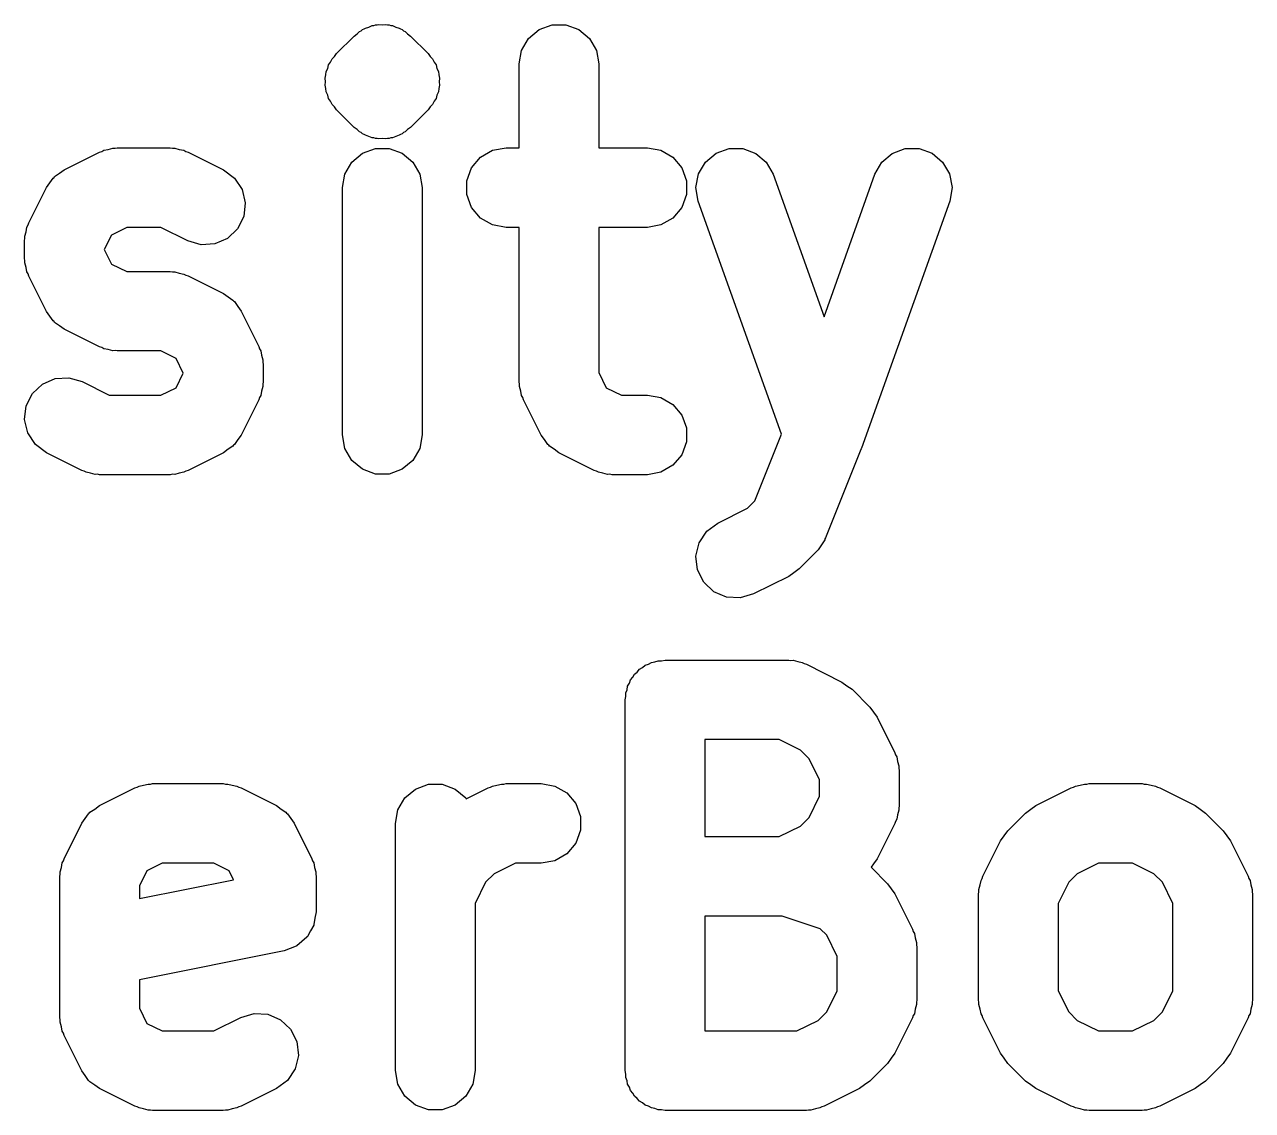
# Model space of a CAD drawing. Extents: x 25 to 346, y -457 to -16.
# Drawn here: x 87.44 to 93.32, y -431.02 to -425.81 of the extents above; entities that cross this region are included whole.
import ezdxf

# ---------------------------------------------------------------- set-up
doc = ezdxf.new("R2010")
doc.units = 0
doc.header["$MEASUREMENT"] = 0
doc.layers.add('BLACK', color=7, linetype='CONTINUOUS')

msp = doc.modelspace()

# ---------------------------------------------------------------- linework, layer by layer
at = {"layer": 'Black'}
for p, q in [((89.0329, -425.856), (89.0447, -425.844)), ((89.0447, -425.844), (89.0523, -425.841)), ((89.0523, -425.841), (89.0588, -425.835)), ((89.0588, -425.835), (89.0666, -425.832)), ((89.0666, -425.832), (89.0735, -425.828)), ((89.0735, -425.828), (89.0896, -425.823)), ((89.0896, -425.823), (89.1047, -425.816)), ((89.1047, -425.816), (89.113, -425.816)), ((89.113, -425.816), (89.1209, -425.813)), ((89.1209, -425.813), (89.1293, -425.813)), ((89.1293, -425.813), (89.1374, -425.811)), ((89.1374, -425.811), (89.154, -425.812)), ((89.154, -425.812), (89.1706, -425.811)), ((89.1706, -425.811), (89.1787, -425.813)), ((89.1787, -425.813), (89.1871, -425.813)), ((89.1871, -425.813), (89.195, -425.816)), ((89.195, -425.816), (89.2033, -425.816)), ((89.2033, -425.816), (89.2184, -425.823)), ((89.2184, -425.823), (89.2345, -425.828)), ((89.2345, -425.828), (89.2414, -425.832)), ((89.2414, -425.832), (89.2493, -425.835)), ((89.2493, -425.835), (89.2557, -425.841)), ((89.2557, -425.841), (89.2633, -425.844)), ((89.2633, -425.844), (89.2751, -425.856)), ((89.8547, -425.878), (89.9054, -425.835)), ((89.9054, -425.835), (89.9676, -425.813)), ((89.9676, -425.813), (90.0337, -425.813)), ((90.0337, -425.813), (90.0959, -425.835)), ((90.0959, -425.835), (90.1466, -425.878)), ((88.9346, -425.95), (89.0193, -425.866)), ((89.0193, -425.866), (89.0329, -425.856)), ((89.2751, -425.856), (89.2887, -425.866)), ((89.2887, -425.866), (89.3734, -425.95)), ((89.8217, -425.935), (89.8547, -425.878)), ((90.1466, -425.878), (90.1797, -425.935)), ((88.9133, -425.976), (88.9251, -425.964)), ((88.9251, -425.964), (88.9346, -425.95)), ((89.3734, -425.95), (89.3829, -425.964)), ((89.3829, -425.964), (89.3947, -425.976)), ((89.8102, -426), (89.8217, -425.935)), ((90.1797, -425.935), (90.1912, -426)), ((88.8853, -426.036), (88.8924, -426.021)), ((88.8924, -426.021), (88.8967, -426.004)), ((88.8967, -426.004), (88.9062, -425.991)), ((88.9062, -425.991), (88.9133, -425.976)), ((89.3947, -425.976), (89.4018, -425.991)), ((89.4018, -425.991), (89.4113, -426.004)), ((89.4113, -426.004), (89.4156, -426.021)), ((89.4156, -426.021), (89.4227, -426.036)), ((89.8102, -426.402), (89.8102, -426)), ((90.1912, -426), (90.1912, -426.402)), ((88.8796, -426.068), (88.8839, -426.052)), ((88.881, -426.085), (88.8796, -426.068)), ((88.8839, -426.052), (88.8853, -426.036)), ((89.4227, -426.036), (89.4241, -426.052)), ((89.4241, -426.052), (89.4284, -426.068)), ((89.4284, -426.068), (89.427, -426.085)), ((88.8796, -426.102), (88.881, -426.085)), ((88.8839, -426.118), (88.8796, -426.102)), ((88.8853, -426.134), (88.8839, -426.118)), ((88.8924, -426.149), (88.8853, -426.134)), ((89.4227, -426.134), (89.4156, -426.149)), ((89.4241, -426.118), (89.4227, -426.134)), ((89.4284, -426.102), (89.4241, -426.118)), ((89.427, -426.085), (89.4284, -426.102)), ((88.8967, -426.166), (88.8924, -426.149)), ((88.9062, -426.179), (88.8967, -426.166)), ((88.9133, -426.194), (88.9062, -426.179)), ((88.9251, -426.206), (88.9133, -426.194)), ((89.3947, -426.194), (89.3829, -426.206)), ((89.4018, -426.179), (89.3947, -426.194)), ((89.4113, -426.166), (89.4018, -426.179)), ((89.4156, -426.149), (89.4113, -426.166)), ((88.9346, -426.22), (88.9251, -426.206)), ((89.0193, -426.304), (88.9346, -426.22)), ((89.3734, -426.22), (89.2887, -426.304)), ((89.3829, -426.206), (89.3734, -426.22)), ((89.0329, -426.314), (89.0193, -426.304)), ((89.0447, -426.326), (89.0329, -426.314)), ((89.2751, -426.314), (89.2633, -426.326)), ((89.2887, -426.304), (89.2751, -426.314)), ((89.0523, -426.329), (89.0447, -426.326)), ((89.0588, -426.335), (89.0523, -426.329)), ((89.0666, -426.338), (89.0588, -426.335)), ((89.0735, -426.342), (89.0666, -426.338)), ((89.0896, -426.347), (89.0735, -426.342)), ((89.1047, -426.354), (89.0896, -426.347)), ((89.113, -426.354), (89.1047, -426.354)), ((89.1209, -426.357), (89.113, -426.354)), ((89.1293, -426.357), (89.1209, -426.357)), ((89.1374, -426.359), (89.1293, -426.357)), ((89.154, -426.358), (89.1374, -426.359)), ((89.1706, -426.359), (89.154, -426.358)), ((89.1787, -426.357), (89.1706, -426.359)), ((89.1871, -426.357), (89.1787, -426.357)), ((89.195, -426.354), (89.1871, -426.357)), ((89.2033, -426.354), (89.195, -426.354)), ((89.2184, -426.347), (89.2033, -426.354)), ((89.2345, -426.342), (89.2184, -426.347)), ((89.2414, -426.338), (89.2345, -426.342)), ((89.2493, -426.335), (89.2414, -426.338)), ((89.2557, -426.329), (89.2493, -426.335)), ((89.2633, -426.326), (89.2557, -426.329)), ((87.6295, -426.507), (87.7988, -426.423)), ((87.7988, -426.423), (87.8093, -426.419)), ((87.8093, -426.419), (87.8188, -426.414)), ((87.8188, -426.414), (87.8408, -426.41)), ((87.8408, -426.41), (87.8622, -426.404)), ((87.8622, -426.404), (87.8732, -426.404)), ((87.8732, -426.404), (87.884, -426.402)), ((87.884, -426.402), (88.138, -426.402)), ((88.138, -426.402), (88.1488, -426.404)), ((88.1488, -426.404), (88.1598, -426.404)), ((88.1598, -426.404), (88.1812, -426.41)), ((88.1812, -426.41), (88.2032, -426.414)), ((88.2032, -426.414), (88.2127, -426.419)), ((88.2127, -426.419), (88.2232, -426.423)), ((88.2232, -426.423), (88.3925, -426.507)), ((89.0081, -426.471), (89.0588, -426.428)), ((89.0588, -426.428), (89.1209, -426.405)), ((89.1209, -426.405), (89.1871, -426.405)), ((89.1871, -426.405), (89.2493, -426.428)), ((89.2493, -426.428), (89.2999, -426.471)), ((89.6242, -426.447), (89.6815, -426.414)), ((89.6815, -426.414), (89.7467, -426.402)), ((89.7467, -426.402), (89.8102, -426.402)), ((90.1912, -426.402), (90.424, -426.402)), ((90.424, -426.402), (90.4892, -426.414)), ((90.4892, -426.414), (90.5465, -426.447)), ((90.7021, -426.47), (90.7531, -426.427)), ((90.7531, -426.427), (90.8154, -426.405)), ((90.8154, -426.405), (90.8815, -426.406)), ((90.8815, -426.406), (90.9436, -426.429)), ((90.9436, -426.429), (90.994, -426.471)), ((91.5473, -426.471), (91.5978, -426.429)), ((91.5978, -426.429), (91.6598, -426.406)), ((91.6598, -426.406), (91.7259, -426.405)), ((91.7259, -426.405), (91.7883, -426.427)), ((91.7883, -426.427), (91.8392, -426.47)), ((88.975, -426.528), (89.0081, -426.471)), ((89.2999, -426.471), (89.333, -426.528)), ((89.5817, -426.498), (89.6242, -426.447)), ((90.5465, -426.447), (90.589, -426.498)), ((90.6687, -426.527), (90.7021, -426.47)), ((90.994, -426.471), (91.0267, -426.529)), ((91.5146, -426.529), (91.5473, -426.471)), ((91.8392, -426.47), (91.8726, -426.527)), ((87.5609, -426.57), (87.5763, -426.547)), ((87.5763, -426.547), (87.5806, -426.544)), ((87.5806, -426.544), (87.5837, -426.539)), ((87.5837, -426.539), (87.607, -426.524)), ((87.607, -426.524), (87.6295, -426.507)), ((88.3925, -426.507), (88.4457, -426.547)), ((88.4457, -426.547), (88.4821, -426.602)), ((88.9635, -426.593), (88.975, -426.528)), ((89.333, -426.528), (89.3445, -426.593)), ((89.5591, -426.56), (89.5817, -426.498)), ((90.589, -426.498), (90.6116, -426.56)), ((90.6568, -426.592), (90.6687, -426.527)), ((91.0267, -426.529), (91.2707, -427.212)), ((91.2707, -427.212), (91.5146, -426.529)), ((91.8726, -426.527), (91.8845, -426.592)), ((87.4596, -426.762), (87.5443, -426.592)), ((87.5443, -426.592), (87.5609, -426.57)), ((88.4821, -426.602), (88.4975, -426.666)), ((88.9635, -427.778), (88.9635, -426.593)), ((89.3445, -426.593), (89.3445, -427.778)), ((89.5591, -426.626), (89.5591, -426.56)), ((90.6116, -426.56), (90.6116, -426.626)), ((90.6679, -426.657), (90.6568, -426.592)), ((91.8845, -426.592), (91.8734, -426.657)), ((88.4975, -426.666), (88.4899, -426.732)), ((89.5817, -426.688), (89.5591, -426.626)), ((90.6116, -426.626), (90.589, -426.688)), ((91.067, -427.775), (90.6679, -426.657)), ((91.8734, -426.657), (91.4501, -427.842)), ((89.6242, -426.739), (89.5817, -426.688)), ((90.589, -426.688), (90.5465, -426.739)), ((87.4471, -426.804), (87.451, -426.782)), ((87.451, -426.782), (87.4565, -426.772)), ((87.4565, -426.772), (87.4596, -426.762)), ((87.929, -426.784), (87.8567, -426.82)), ((88.093, -426.784), (87.929, -426.784)), ((88.2221, -426.848), (88.093, -426.784)), ((88.4899, -426.732), (88.4603, -426.791)), ((89.6815, -426.772), (89.6242, -426.739)), ((89.7467, -426.784), (89.6815, -426.772)), ((89.8102, -426.784), (89.7467, -426.784)), ((89.8102, -427.524), (89.8102, -426.784)), ((90.424, -426.784), (90.1912, -426.784)), ((90.1912, -426.784), (90.1912, -427.479)), ((90.4892, -426.772), (90.424, -426.784)), ((90.5465, -426.739), (90.4892, -426.772)), ((87.4395, -426.847), (87.4414, -426.836)), ((87.4395, -426.932), (87.4395, -426.847)), ((87.4408, -426.825), (87.4471, -426.804)), ((87.4414, -426.836), (87.4408, -426.825)), ((87.8567, -426.82), (87.8218, -426.889)), ((88.4123, -426.837), (88.3516, -426.863)), ((88.4603, -426.791), (88.4123, -426.837)), ((87.8218, -426.889), (87.8567, -426.959)), ((88.2856, -426.867), (88.2221, -426.848)), ((88.3516, -426.863), (88.2856, -426.867)), ((87.4414, -426.942), (87.4395, -426.932)), ((87.4408, -426.953), (87.4414, -426.942)), ((87.4471, -426.975), (87.4408, -426.953)), ((87.8567, -426.959), (87.929, -426.995)), ((87.451, -426.997), (87.4471, -426.975)), ((87.4565, -427.006), (87.451, -426.997)), ((87.4596, -427.017), (87.4565, -427.006)), ((87.5443, -427.186), (87.4596, -427.017)), ((87.929, -426.995), (88.138, -426.995)), ((88.138, -426.995), (88.1488, -426.997)), ((88.1488, -426.997), (88.1598, -426.996)), ((88.1598, -426.996), (88.1812, -427.003)), ((88.1812, -427.003), (88.2032, -427.007)), ((88.2032, -427.007), (88.2127, -427.012)), ((88.2127, -427.012), (88.2232, -427.015)), ((88.2232, -427.015), (88.3925, -427.1)), ((88.3925, -427.1), (88.415, -427.117)), ((88.415, -427.117), (88.4383, -427.132)), ((88.4383, -427.132), (88.4414, -427.136)), ((88.4414, -427.136), (88.4457, -427.139)), ((88.4457, -427.139), (88.4611, -427.163)), ((87.5609, -427.209), (87.5443, -427.186)), ((88.4611, -427.163), (88.4777, -427.185)), ((88.4777, -427.185), (88.5624, -427.354)), ((87.5763, -427.232), (87.5609, -427.209)), ((87.5806, -427.235), (87.5763, -427.232)), ((87.5837, -427.239), (87.5806, -427.235)), ((87.607, -427.255), (87.5837, -427.239)), ((87.6295, -427.271), (87.607, -427.255)), ((87.7988, -427.356), (87.6295, -427.271)), ((87.8093, -427.359), (87.7988, -427.356)), ((87.8188, -427.365), (87.8093, -427.359)), ((87.8408, -427.369), (87.8188, -427.365)), ((87.8622, -427.375), (87.8408, -427.369)), ((87.8732, -427.374), (87.8622, -427.375)), ((87.884, -427.376), (87.8732, -427.374)), ((88.093, -427.376), (87.884, -427.376)), ((88.1653, -427.412), (88.093, -427.376)), ((88.5624, -427.354), (88.5655, -427.365)), ((88.5655, -427.365), (88.571, -427.375)), ((88.571, -427.375), (88.5749, -427.396)), ((88.2002, -427.482), (88.1653, -427.412)), ((88.5749, -427.396), (88.5813, -427.418)), ((88.5813, -427.418), (88.5806, -427.429)), ((88.5806, -427.429), (88.5825, -427.44)), ((88.1653, -427.552), (88.2002, -427.482)), ((88.5825, -427.44), (88.5825, -427.524)), ((90.1912, -427.479), (90.2273, -427.552)), ((87.477, -427.58), (87.525, -427.535)), ((87.525, -427.535), (87.5857, -427.508)), ((87.5857, -427.508), (87.6518, -427.504)), ((87.6518, -427.504), (87.7152, -427.523)), ((87.7152, -427.523), (87.8443, -427.588)), ((88.093, -427.588), (88.1653, -427.552)), ((88.5813, -427.546), (88.5749, -427.568)), ((88.5825, -427.524), (88.5806, -427.535)), ((88.5806, -427.535), (88.5813, -427.546)), ((89.8121, -427.535), (89.8102, -427.524)), ((89.8114, -427.546), (89.8121, -427.535)), ((89.8178, -427.568), (89.8114, -427.546)), ((90.2273, -427.552), (90.2996, -427.588)), ((87.4474, -427.639), (87.477, -427.58)), ((87.8443, -427.588), (88.093, -427.588)), ((88.5624, -427.61), (88.4777, -427.779)), ((88.5655, -427.599), (88.5624, -427.61)), ((88.571, -427.589), (88.5655, -427.599)), ((88.5749, -427.568), (88.571, -427.589)), ((89.8217, -427.589), (89.8178, -427.568)), ((89.8271, -427.599), (89.8217, -427.589)), ((89.8303, -427.61), (89.8271, -427.599)), ((89.9149, -427.779), (89.8303, -427.61)), ((90.2996, -427.588), (90.424, -427.588)), ((90.424, -427.588), (90.4892, -427.599)), ((90.4892, -427.599), (90.5465, -427.632)), ((87.4398, -427.705), (87.4474, -427.639)), ((90.5465, -427.632), (90.589, -427.683)), ((87.4552, -427.769), (87.4398, -427.705)), ((90.589, -427.683), (90.6116, -427.745)), ((87.4917, -427.825), (87.4552, -427.769)), ((88.4777, -427.779), (88.4611, -427.801)), ((88.975, -427.843), (88.9635, -427.778)), ((89.3445, -427.778), (89.333, -427.843)), ((89.9316, -427.801), (89.9149, -427.779)), ((90.6116, -427.745), (90.6116, -427.811)), ((90.939, -428.095), (91.067, -427.775)), ((87.5448, -427.864), (87.4917, -427.825)), ((88.415, -427.847), (88.3925, -427.864)), ((88.4383, -427.832), (88.415, -427.847)), ((88.4414, -427.828), (88.4383, -427.832)), ((88.4457, -427.825), (88.4414, -427.828)), ((88.4611, -427.801), (88.4457, -427.825)), ((89.0081, -427.901), (88.975, -427.843)), ((89.333, -427.843), (89.2999, -427.901)), ((89.947, -427.825), (89.9316, -427.801)), ((89.9512, -427.828), (89.947, -427.825)), ((89.9544, -427.832), (89.9512, -427.828)), ((89.9777, -427.847), (89.9544, -427.832)), ((90.0001, -427.864), (89.9777, -427.847)), ((90.6116, -427.811), (90.589, -427.874)), ((91.448, -427.847), (91.4475, -427.849)), ((91.4493, -427.845), (91.448, -427.847)), ((91.4495, -427.843), (91.4493, -427.845)), ((91.4501, -427.842), (91.4495, -427.843)), ((87.7141, -427.949), (87.5448, -427.864)), ((88.3925, -427.864), (88.2232, -427.949)), ((89.0588, -427.943), (89.0081, -427.901)), ((89.2999, -427.901), (89.2493, -427.943)), ((90.1695, -427.949), (90.0001, -427.864)), ((90.589, -427.874), (90.5465, -427.924)), ((91.4475, -427.849), (91.2782, -428.272)), ((87.7247, -427.952), (87.7141, -427.949)), ((87.7342, -427.957), (87.7247, -427.952)), ((87.7562, -427.961), (87.7342, -427.957)), ((87.7776, -427.968), (87.7562, -427.961)), ((88.1812, -427.961), (88.1598, -427.968)), ((88.2032, -427.957), (88.1812, -427.961)), ((88.2127, -427.952), (88.2032, -427.957)), ((88.2232, -427.949), (88.2127, -427.952)), ((89.1209, -427.966), (89.0588, -427.943)), ((89.2493, -427.943), (89.1871, -427.966)), ((90.18, -427.952), (90.1695, -427.949)), ((90.1895, -427.957), (90.18, -427.952)), ((90.2115, -427.961), (90.1895, -427.957)), ((90.2329, -427.968), (90.2115, -427.961)), ((90.4892, -427.957), (90.424, -427.969)), ((90.5465, -427.924), (90.4892, -427.957)), ((87.7885, -427.967), (87.7776, -427.968)), ((87.7993, -427.969), (87.7885, -427.967)), ((88.138, -427.969), (87.7993, -427.969)), ((88.1488, -427.967), (88.138, -427.969)), ((88.1598, -427.968), (88.1488, -427.967)), ((89.1871, -427.966), (89.1209, -427.966)), ((90.2439, -427.967), (90.2329, -427.968)), ((90.2547, -427.969), (90.2439, -427.967)), ((90.424, -427.969), (90.2547, -427.969)), ((90.7621, -428.201), (90.9038, -428.13)), ((90.9038, -428.13), (90.939, -428.095)), ((90.6726, -428.295), (90.709, -428.24)), ((90.709, -428.24), (90.7621, -428.201)), ((90.6572, -428.36), (90.6726, -428.295)), ((91.258, -428.305), (91.2433, -428.329)), ((91.274, -428.282), (91.258, -428.305)), ((91.2754, -428.277), (91.274, -428.282)), ((91.2782, -428.272), (91.2754, -428.277)), ((90.6647, -428.425), (90.6572, -428.36)), ((91.236, -428.336), (91.1514, -428.421)), ((91.2391, -428.332), (91.236, -428.336)), ((91.2433, -428.329), (91.2391, -428.332)), ((90.6943, -428.484), (90.6647, -428.425)), ((91.1514, -428.421), (91.1264, -428.439)), ((90.7424, -428.53), (90.6943, -428.484)), ((91.1019, -428.457), (90.9325, -428.541)), ((91.1264, -428.439), (91.1019, -428.457)), ((90.8031, -428.556), (90.7424, -428.53)), ((90.9325, -428.541), (90.8691, -428.56)), ((90.8691, -428.56), (90.8031, -428.556)), ((90.3755, -428.915), (90.3862, -428.902)), ((90.3862, -428.902), (90.4006, -428.894)), ((90.4006, -428.894), (90.4134, -428.883)), ((90.4134, -428.883), (90.4291, -428.878)), ((90.4291, -428.878), (90.4435, -428.869)), ((90.4435, -428.869), (90.4599, -428.866)), ((90.4599, -428.866), (90.4756, -428.861)), ((90.4756, -428.861), (90.4923, -428.861)), ((90.4923, -428.861), (90.5087, -428.858)), ((90.5087, -428.858), (91.1013, -428.858)), ((91.1013, -428.858), (91.1122, -428.86)), ((91.1122, -428.86), (91.1231, -428.859)), ((91.1231, -428.859), (91.1445, -428.865)), ((91.1445, -428.865), (91.1665, -428.869)), ((91.1665, -428.869), (91.176, -428.875)), ((91.176, -428.875), (91.1865, -428.878)), ((91.1865, -428.878), (91.3559, -428.963)), ((90.338, -428.969), (90.3437, -428.953)), ((90.3437, -428.953), (90.3544, -428.94)), ((90.3544, -428.94), (90.3627, -428.926)), ((90.3627, -428.926), (90.3755, -428.915)), ((91.3559, -428.963), (91.3804, -428.981)), ((90.3211, -429.015), (90.3268, -429)), ((90.3211, -429.032), (90.3211, -429.015)), ((90.3268, -429), (90.3297, -428.983)), ((90.3297, -428.983), (90.338, -428.969)), ((91.3804, -428.981), (91.4054, -428.998)), ((91.4054, -428.998), (91.49, -429.083)), ((90.3182, -429.048), (90.3211, -429.032)), ((90.3182, -430.826), (90.3182, -429.048)), ((91.49, -429.083), (91.5075, -429.108)), ((91.5075, -429.108), (91.5257, -429.132)), ((91.5257, -429.132), (91.6104, -429.302)), ((90.6992, -429.239), (90.6992, -429.704)), ((91.0564, -429.239), (90.6992, -429.239)), ((91.1578, -429.29), (91.0564, -429.239)), ((91.1988, -429.331), (91.1578, -429.29)), ((91.6104, -429.302), (91.6135, -429.312)), ((91.6135, -429.312), (91.619, -429.322)), ((91.2495, -429.432), (91.1988, -429.331)), ((91.619, -429.322), (91.6229, -429.344)), ((91.6229, -429.344), (91.6293, -429.365)), ((91.6293, -429.365), (91.6286, -429.376)), ((91.6286, -429.376), (91.6305, -429.387)), ((91.2495, -429.511), (91.2495, -429.432)), ((91.6305, -429.387), (91.6305, -429.556)), ((87.7988, -429.555), (87.9681, -429.471)), ((87.9681, -429.471), (87.9787, -429.467)), ((87.9787, -429.467), (87.9882, -429.462)), ((87.9882, -429.462), (88.0102, -429.458)), ((88.0102, -429.458), (88.0316, -429.452)), ((88.0316, -429.452), (88.0425, -429.452)), ((88.0425, -429.452), (88.0533, -429.45)), ((88.0533, -429.45), (88.392, -429.45)), ((88.392, -429.45), (88.4028, -429.452)), ((88.4028, -429.452), (88.4138, -429.452)), ((88.4138, -429.452), (88.4352, -429.458)), ((88.4352, -429.458), (88.4572, -429.462)), ((88.4572, -429.462), (88.4667, -429.467)), ((88.4667, -429.467), (88.4772, -429.471)), ((88.4772, -429.471), (88.6465, -429.555)), ((89.2621, -429.519), (89.3128, -429.476)), ((89.3128, -429.476), (89.3749, -429.453)), ((89.3749, -429.453), (89.4411, -429.453)), ((89.4411, -429.453), (89.5033, -429.476)), ((89.5033, -429.476), (89.5539, -429.519)), ((89.5565, -429.523), (89.6615, -429.471)), ((89.6615, -429.471), (89.672, -429.467)), ((89.672, -429.467), (89.6815, -429.462)), ((89.6815, -429.462), (89.7035, -429.458)), ((89.7035, -429.458), (89.7249, -429.452)), ((89.7249, -429.452), (89.7358, -429.452)), ((89.7358, -429.452), (89.7467, -429.45)), ((89.7467, -429.45), (89.916, -429.45)), ((89.916, -429.45), (89.9812, -429.462)), ((89.9812, -429.462), (90.0385, -429.495)), ((90.0385, -429.495), (90.081, -429.546)), ((92.2861, -429.555), (92.4555, -429.471)), ((92.4555, -429.471), (92.466, -429.467)), ((92.466, -429.467), (92.4755, -429.462)), ((92.4755, -429.462), (92.4975, -429.458)), ((92.4975, -429.458), (92.5189, -429.452)), ((92.5189, -429.452), (92.5298, -429.452)), ((92.5298, -429.452), (92.5407, -429.45)), ((92.5407, -429.45), (92.7947, -429.45)), ((92.7947, -429.45), (92.8055, -429.452)), ((92.8055, -429.452), (92.8164, -429.452)), ((92.8164, -429.452), (92.8378, -429.458)), ((92.8378, -429.458), (92.8598, -429.462)), ((92.8598, -429.462), (92.8693, -429.467)), ((92.8693, -429.467), (92.8799, -429.471)), ((92.8799, -429.471), (93.0492, -429.555)), ((89.229, -429.576), (89.2621, -429.519)), ((89.5539, -429.519), (89.5565, -429.523)), ((90.081, -429.546), (90.1036, -429.608)), ((91.1988, -429.613), (91.2495, -429.511)), ((87.7303, -429.618), (87.7457, -429.595)), ((87.7457, -429.595), (87.7499, -429.592)), ((87.7499, -429.592), (87.753, -429.587)), ((87.753, -429.587), (87.7764, -429.572)), ((87.7764, -429.572), (87.7988, -429.555)), ((88.6465, -429.555), (88.669, -429.572)), ((88.669, -429.572), (88.6923, -429.587)), ((88.6923, -429.587), (88.6954, -429.592)), ((88.6954, -429.592), (88.6997, -429.595)), ((88.6997, -429.595), (88.7151, -429.618)), ((89.2175, -429.641), (89.229, -429.576)), ((90.1036, -429.608), (90.1036, -429.674)), ((91.6229, -429.6), (91.619, -429.621)), ((91.6293, -429.578), (91.6229, -429.6)), ((91.6305, -429.556), (91.6286, -429.567)), ((91.6286, -429.567), (91.6293, -429.578)), ((92.152, -429.676), (92.2366, -429.591)), ((92.2366, -429.591), (92.2616, -429.573)), ((92.2616, -429.573), (92.2861, -429.555)), ((93.0492, -429.555), (93.0737, -429.573)), ((93.0737, -429.573), (93.0987, -429.591)), ((93.0987, -429.591), (93.1834, -429.676)), ((87.6289, -429.81), (87.7136, -429.64)), ((87.7136, -429.64), (87.7303, -429.618)), ((88.7151, -429.618), (88.7317, -429.64)), ((88.7317, -429.64), (88.8164, -429.81)), ((89.2175, -430.826), (89.2175, -429.641)), ((91.0564, -429.704), (91.1578, -429.654)), ((91.1578, -429.654), (91.1988, -429.613)), ((91.6104, -429.642), (91.5257, -429.811)), ((91.6135, -429.631), (91.6104, -429.642)), ((91.619, -429.621), (91.6135, -429.631)), ((90.1036, -429.674), (90.081, -429.736)), ((90.6992, -429.704), (91.0564, -429.704)), ((92.0316, -429.894), (92.1163, -429.725)), ((92.1163, -429.725), (92.1345, -429.701)), ((92.1345, -429.701), (92.152, -429.676)), ((93.1834, -429.676), (93.2009, -429.701)), ((93.2009, -429.701), (93.2191, -429.725)), ((93.2191, -429.725), (93.3037, -429.894)), ((90.0385, -429.787), (89.9812, -429.82)), ((90.081, -429.736), (90.0385, -429.787)), ((87.6164, -429.852), (87.6203, -429.83)), ((87.6203, -429.83), (87.6258, -429.82)), ((87.6258, -429.82), (87.6289, -429.81)), ((88.0983, -429.832), (88.026, -429.868)), ((88.347, -429.832), (88.0983, -429.832)), ((88.4193, -429.868), (88.347, -429.832)), ((88.8164, -429.81), (88.8195, -429.82)), ((88.8195, -429.82), (88.825, -429.83)), ((88.825, -429.83), (88.8289, -429.852)), ((89.7916, -429.832), (89.6902, -429.882)), ((89.916, -429.832), (89.7916, -429.832)), ((89.9812, -429.82), (89.916, -429.832)), ((91.5075, -429.835), (91.4964, -429.851)), ((91.5257, -429.811), (91.5075, -429.835)), ((92.5856, -429.832), (92.4842, -429.882)), ((92.7497, -429.832), (92.5856, -429.832)), ((92.8512, -429.882), (92.7497, -429.832)), ((87.6088, -429.895), (87.6107, -429.884)), ((87.6088, -430.572), (87.6088, -429.895)), ((87.6101, -429.873), (87.6164, -429.852)), ((87.6107, -429.884), (87.6101, -429.873)), ((88.026, -429.868), (87.9898, -429.94)), ((88.441, -429.911), (88.4193, -429.868)), ((88.8289, -429.852), (88.8353, -429.873)), ((88.8353, -429.873), (88.8346, -429.884)), ((88.8346, -429.884), (88.8365, -429.895)), ((88.8365, -429.895), (88.8365, -430.064)), ((89.6902, -429.882), (89.6492, -429.923)), ((91.4964, -429.851), (91.5747, -429.93)), ((92.023, -429.915), (92.0285, -429.905)), ((92.0285, -429.905), (92.0316, -429.894)), ((92.4842, -429.882), (92.4432, -429.923)), ((92.8921, -429.923), (92.8512, -429.882)), ((93.3037, -429.894), (93.3069, -429.905)), ((93.3069, -429.905), (93.3123, -429.915)), ((87.9898, -430.001), (88.441, -429.911)), ((87.9898, -429.94), (87.9898, -430.001)), ((89.6492, -429.923), (89.5985, -430.025)), ((91.5747, -429.93), (91.5922, -429.955)), ((91.5922, -429.955), (91.6104, -429.979)), ((92.0128, -429.958), (92.0191, -429.936)), ((92.0134, -429.969), (92.0128, -429.958)), ((92.0191, -429.936), (92.023, -429.915)), ((92.4432, -429.923), (92.3925, -430.025)), ((92.9428, -430.025), (92.8921, -429.923)), ((93.3123, -429.915), (93.3162, -429.936)), ((93.3162, -429.936), (93.3226, -429.958)), ((93.3226, -429.958), (93.3219, -429.969)), ((91.6104, -429.979), (91.6951, -430.148)), ((92.0115, -429.98), (92.0134, -429.969)), ((92.0115, -430.488), (92.0115, -429.98)), ((93.3219, -429.969), (93.3238, -429.98)), ((93.3238, -429.98), (93.3238, -430.488)), ((88.8365, -430.064), (88.8311, -430.095)), ((89.5985, -430.025), (89.5985, -430.826)), ((92.3925, -430.025), (92.3925, -430.443)), ((92.9428, -430.443), (92.9428, -430.025)), ((88.825, -430.129), (88.8095, -430.156)), ((88.8254, -430.127), (88.825, -430.129)), ((88.8265, -430.125), (88.8254, -430.127)), ((88.8311, -430.095), (88.8265, -430.125)), ((90.6992, -430.085), (90.6992, -430.636)), ((91.0704, -430.085), (90.6992, -430.085)), ((91.2524, -430.146), (91.0704, -430.085)), ((88.7919, -430.187), (88.7682, -430.207)), ((88.793, -430.185), (88.7919, -430.187)), ((88.7947, -430.183), (88.793, -430.185)), ((88.8095, -430.156), (88.7947, -430.183)), ((91.2834, -430.177), (91.2524, -430.146)), ((91.3342, -430.279), (91.2834, -430.177)), ((91.6951, -430.148), (91.6982, -430.159)), ((91.6982, -430.159), (91.7037, -430.169)), ((91.7037, -430.169), (91.7076, -430.19)), ((91.7076, -430.19), (91.7139, -430.212)), ((88.6834, -430.251), (87.9898, -430.39)), ((88.7122, -430.24), (88.6834, -430.251)), ((88.7413, -430.229), (88.7122, -430.24)), ((88.7429, -430.228), (88.7413, -430.229)), ((88.745, -430.227), (88.7429, -430.228)), ((88.7682, -430.207), (88.745, -430.227)), ((91.7139, -430.212), (91.7133, -430.223)), ((91.7133, -430.223), (91.7152, -430.234)), ((91.7152, -430.234), (91.7152, -430.488)), ((91.3342, -430.443), (91.3342, -430.279)), ((87.9898, -430.39), (87.9898, -430.527)), ((91.2834, -430.544), (91.3342, -430.443)), ((91.7152, -430.488), (91.7133, -430.498)), ((92.0134, -430.498), (92.0115, -430.488)), ((92.3925, -430.443), (92.4432, -430.544)), ((92.8921, -430.544), (92.9428, -430.443)), ((93.3238, -430.488), (93.3219, -430.498)), ((87.9898, -430.527), (88.026, -430.6)), ((88.4761, -430.571), (88.5396, -430.552)), ((88.5396, -430.552), (88.6056, -430.556)), ((91.2425, -430.585), (91.2834, -430.544)), ((91.7037, -430.553), (91.6982, -430.562)), ((91.7076, -430.531), (91.7037, -430.553)), ((91.7139, -430.509), (91.7076, -430.531)), ((91.7133, -430.498), (91.7139, -430.509)), ((92.0128, -430.509), (92.0134, -430.498)), ((92.0191, -430.531), (92.0128, -430.509)), ((92.023, -430.553), (92.0191, -430.531)), ((92.0285, -430.562), (92.023, -430.553)), ((92.4432, -430.544), (92.4842, -430.585)), ((92.8512, -430.585), (92.8921, -430.544)), ((93.3123, -430.553), (93.3069, -430.562)), ((93.3162, -430.531), (93.3123, -430.553)), ((93.3226, -430.509), (93.3162, -430.531)), ((93.3219, -430.498), (93.3226, -430.509)), ((87.6107, -430.583), (87.6088, -430.572)), ((87.6101, -430.594), (87.6107, -430.583)), ((87.6164, -430.616), (87.6101, -430.594)), ((88.026, -430.6), (88.0983, -430.636)), ((88.347, -430.636), (88.4761, -430.571)), ((88.6056, -430.556), (88.6663, -430.583)), ((88.6663, -430.583), (88.7143, -430.628)), ((91.141, -430.636), (91.2425, -430.585)), ((91.6951, -430.573), (91.6104, -430.742)), ((91.6982, -430.562), (91.6951, -430.573)), ((92.0316, -430.573), (92.0285, -430.562)), ((92.1163, -430.742), (92.0316, -430.573)), ((92.4842, -430.585), (92.5856, -430.636)), ((92.7497, -430.636), (92.8512, -430.585)), ((93.3037, -430.573), (93.2191, -430.742)), ((93.3069, -430.562), (93.3037, -430.573)), ((87.6203, -430.637), (87.6164, -430.616)), ((87.6258, -430.647), (87.6203, -430.637)), ((87.6289, -430.658), (87.6258, -430.647)), ((87.7136, -430.827), (87.6289, -430.658)), ((88.0983, -430.636), (88.347, -430.636)), ((88.7143, -430.628), (88.7439, -430.687)), ((90.6992, -430.636), (91.141, -430.636)), ((92.5856, -430.636), (92.7497, -430.636)), ((88.7439, -430.687), (88.7515, -430.753)), ((88.7515, -430.753), (88.7361, -430.817)), ((91.5922, -430.767), (91.5747, -430.792)), ((91.6104, -430.742), (91.5922, -430.767)), ((92.1345, -430.767), (92.1163, -430.742)), ((92.152, -430.792), (92.1345, -430.767)), ((93.2009, -430.767), (93.1834, -430.792)), ((93.2191, -430.742), (93.2009, -430.767)), ((87.7303, -430.849), (87.7136, -430.827)), ((88.7361, -430.817), (88.6997, -430.873)), ((89.229, -430.891), (89.2175, -430.826)), ((89.5985, -430.826), (89.587, -430.891)), ((90.3211, -430.843), (90.3182, -430.826)), ((90.3211, -430.859), (90.3211, -430.843)), ((91.5747, -430.792), (91.49, -430.876)), ((92.2366, -430.876), (92.152, -430.792)), ((93.1834, -430.792), (93.0987, -430.876)), ((87.7457, -430.873), (87.7303, -430.849)), ((87.7499, -430.876), (87.7457, -430.873)), ((87.753, -430.88), (87.7499, -430.876)), ((87.7764, -430.895), (87.753, -430.88)), ((87.7988, -430.912), (87.7764, -430.895)), ((88.6997, -430.873), (88.6465, -430.912)), ((89.2621, -430.949), (89.229, -430.891)), ((89.587, -430.891), (89.5539, -430.949)), ((90.3268, -430.875), (90.3211, -430.859)), ((90.3297, -430.891), (90.3268, -430.875)), ((90.338, -430.906), (90.3297, -430.891)), ((90.3437, -430.922), (90.338, -430.906)), ((91.465, -430.894), (91.4405, -430.912)), ((91.49, -430.876), (91.465, -430.894)), ((92.2616, -430.894), (92.2366, -430.876)), ((92.2861, -430.912), (92.2616, -430.894)), ((93.0737, -430.894), (93.0492, -430.912)), ((93.0987, -430.876), (93.0737, -430.894)), ((87.9681, -430.997), (87.7988, -430.912)), ((88.6465, -430.912), (88.4772, -430.997)), ((89.3128, -430.991), (89.2621, -430.949)), ((89.5539, -430.949), (89.5033, -430.991)), ((90.3544, -430.934), (90.3437, -430.922)), ((90.3627, -430.949), (90.3544, -430.934)), ((90.3755, -430.959), (90.3627, -430.949)), ((90.3862, -430.972), (90.3755, -430.959)), ((91.4405, -430.912), (91.2712, -430.997)), ((92.4555, -430.997), (92.2861, -430.912)), ((93.0492, -430.912), (92.8799, -430.997)), ((87.9787, -431), (87.9681, -430.997)), ((87.9882, -431.005), (87.9787, -431)), ((88.0102, -431.009), (87.9882, -431.005)), ((88.0316, -431.016), (88.0102, -431.009)), ((88.0425, -431.015), (88.0316, -431.016)), ((88.0533, -431.017), (88.0425, -431.015)), ((88.392, -431.017), (88.0533, -431.017)), ((88.4028, -431.015), (88.392, -431.017)), ((88.4138, -431.016), (88.4028, -431.015)), ((88.4352, -431.009), (88.4138, -431.016)), ((88.4572, -431.005), (88.4352, -431.009)), ((88.4667, -431), (88.4572, -431.005)), ((88.4772, -430.997), (88.4667, -431)), ((89.3749, -431.014), (89.3128, -430.991)), ((89.4411, -431.014), (89.3749, -431.014)), ((89.5033, -430.991), (89.4411, -431.014)), ((90.4006, -430.981), (90.3862, -430.972)), ((90.4134, -430.991), (90.4006, -430.981)), ((90.4291, -430.997), (90.4134, -430.991)), ((90.4435, -431.005), (90.4291, -430.997)), ((90.4599, -431.008), (90.4435, -431.005)), ((90.4756, -431.014), (90.4599, -431.008)), ((90.4923, -431.014), (90.4756, -431.014)), ((90.5087, -431.017), (90.4923, -431.014)), ((91.186, -431.017), (90.5087, -431.017)), ((91.1968, -431.015), (91.186, -431.017)), ((91.2078, -431.016), (91.1968, -431.015)), ((91.2292, -431.009), (91.2078, -431.016)), ((91.2512, -431.005), (91.2292, -431.009)), ((91.2607, -431), (91.2512, -431.005)), ((91.2712, -430.997), (91.2607, -431)), ((92.466, -431), (92.4555, -430.997)), ((92.4755, -431.005), (92.466, -431)), ((92.4975, -431.009), (92.4755, -431.005)), ((92.5189, -431.016), (92.4975, -431.009)), ((92.5299, -431.015), (92.5189, -431.016)), ((92.5407, -431.017), (92.5299, -431.015)), ((92.7947, -431.017), (92.5407, -431.017)), ((92.8055, -431.015), (92.7947, -431.017)), ((92.8164, -431.016), (92.8055, -431.015)), ((92.8378, -431.009), (92.8164, -431.016)), ((92.8598, -431.005), (92.8378, -431.009)), ((92.8693, -431), (92.8598, -431.005)), ((92.8799, -430.997), (92.8693, -431))]:
    msp.add_line(p, q, dxfattribs=at)

doc.saveas('drawing.dxf')
